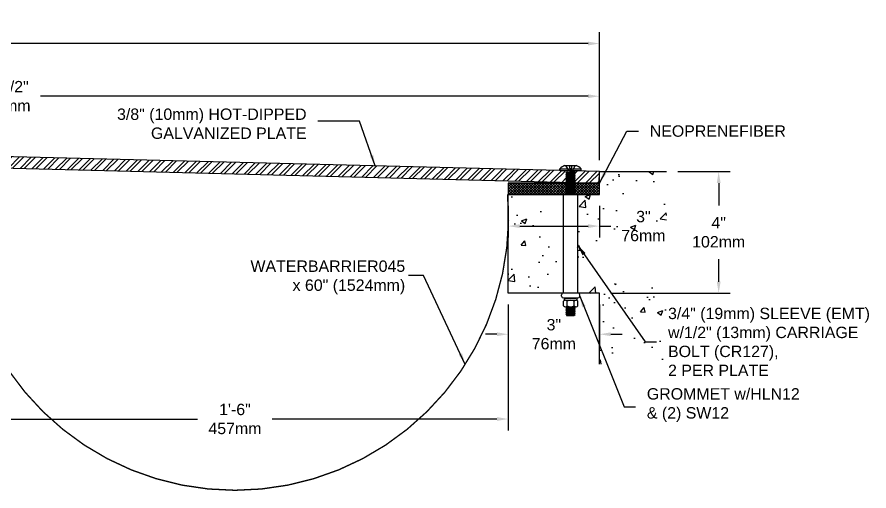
# Model space of a CAD drawing. Extents: x -18 to 98, y -4 to 16.
# Drawn here: x 10.72 to 38.77, y -4.18 to 11.43 of the extents above; entities that cross this region are included whole.
import ezdxf

# ---------------------------------------------------------------- set-up
doc = ezdxf.new("R2010")
doc.units = 0
doc.header["$MEASUREMENT"] = 0
doc.layers.get('0').update_dxf_attribs({"linetype": 'CONTINUOUS'})
doc.layers.get('DEFPOINTS').update_dxf_attribs({"linetype": 'CONTINUOUS'})
for name, color, linetype in [('ANCHORS', 4, 'CONTINUOUS'), ('CONDITIONS', 1, 'CONTINUOUS'), ('DIMENSIONS', 3, 'CONTINUOUS'), ('FILLERS', 2, 'CONTINUOUS'), ('METALS', 7, 'CONTINUOUS'), ('TEXT', 2, 'CONTINUOUS')]:
    doc.layers.add(name, color=color, linetype=linetype)
doc.styles.add('ARIAL', font='ARIAL.TTF')
doc.dimstyles.new('ARIAL', dxfattribs={"dimtxt": 0.375, "dimasz": 0.375, "dimexe": 0.375, "dimexo": 0.375, "dimgap": 0.375, "dimtad": 0, "dimtih": 1, "dimtoh": 1, "dimdec": 4, "dimzin": 3, "dimtxsty": 'ARIAL', "dimcen": 0.375, "dimazin": 3, "dimtfac": 1, "dimtdec": 4, "dimtofl": 0, "dimtmove": 0, "dimatfit": 3, "dimtolj": 1, "dimtzin": 0})

# ---------------------------------------------------------------- blocks, each defined once
blk = doc.blocks.new('*D6')
at = {"layer": 'DEFPOINTS', "color": 0}
for p in [(32.097, 6.338), (33.818, 6.338), (29.891, 2.338)]:
    blk.add_point(p, dxfattribs=at)
at = {"layer": 'DIMENSIONS', "color": 0}
for p, q in [((32.472, 6.338), (34.193, 6.338)), ((33.818, 5.963), (33.818, 5.217)), ((33.818, 2.713), (33.818, 3.459)), ((30.266, 2.338), (34.193, 2.338))]:
    blk.add_line(p, q, dxfattribs=at)
for points in [[(33.756, 5.963), (33.881, 5.963), (33.818, 6.338)], [(33.756, 2.713), (33.881, 2.713), (33.818, 2.338)]]:
    blk.add_solid(points, dxfattribs=at)
at = {"layer": 'DIMENSIONS', "color": 0, "insert": (33.818, 4.338), "char_height": 0.375, "attachment_point": 5, "style": 'ARIAL'}
blk.add_mtext('\\A1;{4"}\\P{102mm}', dxfattribs=at)
blk = doc.blocks.new('*D7')
at = {"layer": 'DEFPOINTS', "color": 0}
for p in [(29.891, 10.557), (-11.606, 6.35), (29.891, 6.338)]:
    blk.add_point(p, dxfattribs=at)
at = {"layer": 'DIMENSIONS', "color": 0}
for p, q in [((-11.606, 6.725), (-11.606, 10.932)), ((29.891, 6.713), (29.891, 10.932)), ((-11.231, 10.557), (7.794, 10.557)), ((29.516, 10.557), (10.491, 10.557))]:
    blk.add_line(p, q, dxfattribs=at)
for points in [[(-11.231, 10.619), (-11.231, 10.494), (-11.606, 10.557)], [(29.516, 10.619), (29.516, 10.494), (29.891, 10.557)]]:
    blk.add_solid(points, dxfattribs=at)
at = {"layer": 'DIMENSIONS', "color": 0, "insert": (9.143, 10.557), "char_height": 0.375, "attachment_point": 5, "style": 'ARIAL'}
blk.add_mtext('\\A1;3\'-5 1/2"\\P1054mm', dxfattribs=at)
blk = doc.blocks.new('*D8')
at = {"layer": 'DEFPOINTS', "color": 0}
for p in [(29.891, 8.821), (29.891, 6.338), (-9.606, 6.086)]:
    blk.add_point(p, dxfattribs=at)
at = {"layer": 'DIMENSIONS', "color": 0}
for p, q in [((-9.606, 6.461), (-9.606, 9.196)), ((29.891, 6.713), (29.891, 9.196)), ((-9.231, 8.821), (8.794, 8.821)), ((29.516, 8.821), (11.491, 8.821))]:
    blk.add_line(p, q, dxfattribs=at)
for points in [[(-9.231, 8.884), (-9.231, 8.759), (-9.606, 8.821)], [(29.516, 8.884), (29.516, 8.759), (29.891, 8.821)]]:
    blk.add_solid(points, dxfattribs=at)
at = {"layer": 'DIMENSIONS', "color": 0, "insert": (10.143, 8.821), "char_height": 0.375, "attachment_point": 5, "style": 'ARIAL'}
blk.add_mtext('\\A1;3\'-3 1/2"\\P1003mm', dxfattribs=at)
blk = doc.blocks.new('*D9')
at = {"layer": 'DEFPOINTS', "color": 0}
for p in [(8.891, 2.338), (26.891, 2.338), (26.891, -1.81)]:
    blk.add_point(p, dxfattribs=at)
at = {"layer": 'DIMENSIONS', "color": 0}
for p, q in [((8.891, 1.963), (8.891, -2.185)), ((26.891, 1.963), (26.891, -2.185)), ((9.266, -1.81), (16.663, -1.81)), ((26.516, -1.81), (19.119, -1.81))]:
    blk.add_line(p, q, dxfattribs=at)
for points in [[(9.266, -1.747), (9.266, -1.872), (8.891, -1.81)], [(26.516, -1.747), (26.516, -1.872), (26.891, -1.81)]]:
    blk.add_solid(points, dxfattribs=at)
at = {"layer": 'DIMENSIONS', "color": 0, "insert": (17.891, -1.81), "char_height": 0.375, "attachment_point": 5, "style": 'ARIAL'}
blk.add_mtext('\\A1;1\'-6"\\P457mm', dxfattribs=at)
blk = doc.blocks.new('*D10')
at = {"layer": 'DEFPOINTS', "color": 0}
for p in [(26.891, 5.588), (29.891, 5.588), (29.891, 4.543)]:
    blk.add_point(p, dxfattribs=at)
at = {"layer": 'DIMENSIONS', "color": 0}
for p, q in [((26.891, 5.213), (26.891, 4.168)), ((29.891, 5.213), (29.891, 4.168)), ((27.266, 4.543), (29.516, 4.543)), ((29.891, 4.543), (30.266, 4.543))]:
    blk.add_line(p, q, dxfattribs=at)
for points in [[(27.266, 4.606), (27.266, 4.481), (26.891, 4.543)], [(29.516, 4.606), (29.516, 4.481), (29.891, 4.543)]]:
    blk.add_solid(points, dxfattribs=at)
at = {"layer": 'DIMENSIONS', "color": 0, "insert": (31.34, 4.543), "char_height": 0.375, "attachment_point": 5, "style": 'ARIAL'}
blk.add_mtext('\\A1;{3"}\\P{76mm}', dxfattribs=at)
blk = doc.blocks.new('*D14')
at = {"layer": 'DEFPOINTS', "color": 0}
for p in [(26.891, 2.338), (29.891, 2.338), (29.891, 0.982)]:
    blk.add_point(p, dxfattribs=at)
at = {"layer": 'DIMENSIONS', "color": 0}
for p, q in [((26.891, 1.963), (26.891, 0.607)), ((29.891, 1.963), (29.891, 0.607)), ((26.516, 0.982), (26.141, 0.982)), ((30.266, 0.982), (30.641, 0.982))]:
    blk.add_line(p, q, dxfattribs=at)
for points in [[(26.516, 1.045), (26.516, 0.92), (26.891, 0.982)], [(30.266, 1.045), (30.266, 0.92), (29.891, 0.982)]]:
    blk.add_solid(points, dxfattribs=at)
at = {"layer": 'DIMENSIONS', "color": 0, "insert": (28.391, 0.982), "char_height": 0.375, "attachment_point": 5, "style": 'ARIAL'}
blk.add_mtext('\\A1;3"\\P76mm', dxfattribs=at)
blk = doc.blocks.new('NEOPRENEFIBER')
at = {"layer": 'FILLERS'}
h = blk.add_hatch(dxfattribs=at)
h.set_pattern_fill('ANSI37', color=256, scale=0.5, style=0)
h.set_pattern_definition([(45, (-5.197674, 15.204624), (-0.04419417, 0.04419417), []), (135, (-5.197674, 15.204624), (-0.04419417, -0.04419417), [])])
h.paths.add_polyline_path([(16.694, 21.167), (15.856, 21.167), (15.892, 21.147), (15.855, 21.126), (15.855, 21.112), (15.892, 21.091), (15.855, 21.07), (15.855, 21.057), (15.892, 21.036), (15.855, 21.014), (15.855, 21.001), (15.892, 20.98), (15.855, 20.959), (15.855, 20.946), (15.892, 20.925), (15.855, 20.903), (15.855, 20.89), (15.892, 20.869), (15.855, 20.848), (15.855, 20.835), (15.892, 20.813), (15.855, 20.792), (15.972, 20.792), (16.694, 20.792)])
h.paths.add_polyline_path([(15.629, 20.974), (15.629, 20.987), (15.592, 21.008), (15.629, 21.029), (15.629, 21.042), (15.592, 21.063), (15.629, 21.085), (15.629, 21.098), (15.592, 21.119), (15.629, 21.14), (15.629, 21.153), (15.604, 21.167), (13.694, 21.167), (13.694, 20.792), (15.603, 20.792), (15.629, 20.807), (15.629, 20.82), (15.592, 20.841), (15.629, 20.862), (15.629, 20.876), (15.592, 20.897), (15.629, 20.918), (15.629, 20.931), (15.592, 20.952)])
for p, q in [((13.694, 21.167), (13.694, 20.792)), ((16.694, 21.167), (13.694, 21.167)), ((13.694, 21.167), (16.694, 21.167))]:
    blk.add_line(p, q, dxfattribs=at)
blk = doc.blocks.new('HLN14S')
for p, q in [((-0.168, 0.292), (0.168, 0.292)), ((-0.234, 0.03), (-0.234, 0.192)), ((-0.21, 0.213), (-0.21, 0.25)), ((-0.176, 0.222), (0.176, 0.222)), ((-0.176, 0), (0.176, 0)), ((-0.117, 0.03), (-0.117, 0.192)), ((0.117, 0.03), (0.117, 0.192)), ((0.21, 0.213), (0.21, 0.25)), ((0.234, 0.03), (0.234, 0.192))]:
    blk.add_line(p, q)
for centre, radius, start, end in [((-0.168, 0.25), 0.0418, 90, 180), ((0.168, 0.25), 0.0418, 0, 90), ((-0.176, 0.149), 0.0723, 35.7751, 144.2249), ((-0.176, 0.072), 0.0723, 215.7751, 324.2249), ((0, -0.022), 0.244, 61.2813, 118.7187), ((0, 0.244), 0.244, 241.2813, 298.7187), ((0.176, 0.149), 0.0723, 35.7751, 144.2249), ((0.176, 0.072), 0.0723, 215.7751, 324.2249)]:
    blk.add_arc(centre, radius, start, end)
blk = doc.blocks.new('MBOLT-THD-3125X18')
for p, q in [((-0.037, 0.021), (0.263, 0.049)), ((-0.037, 0.021), (0, 0.042)), ((-0.037, 0.021), (0, 0)), ((0, 0.042), (0.226, 0.07)), ((0, 0.042), (0, 0.056)), ((0.226, 0.028), (0, 0)), ((0.226, 0.07), (0.226, 0.083)), ((0.263, 0.049), (0.226, 0.07)), ((0.263, 0.049), (0.226, 0.028))]:
    blk.add_line(p, q)
blk.add_point((0, 0.042))
blk = doc.blocks.new('CR127WEMT')
for p, q in [((-0.001, 0.005), (0.702, 0.005)), ((-0.001, -0.022), (-0.001, 0.005)), ((0.159, 0.115), (0.543, 0.115)), ((0.191, 0.115), (0.289, -0.053)), ((0.32, 0.115), (0.326, -0.053)), ((0.382, 0.115), (0.376, -0.053)), ((0.51, 0.115), (0.412, -0.053)), ((0.702, -0.022), (0.702, 0.005)), ((0.031, -0.053), (0.671, -0.053)), ((0.201, -0.12), (0.501, -0.092)), ((0.201, -0.12), (0.238, -0.099)), ((0.201, -0.12), (0.238, -0.141)), ((0.201, -0.175), (0.501, -0.148)), ((0.201, -0.175), (0.238, -0.154)), ((0.201, -0.175), (0.238, -0.197)), ((0.201, -0.231), (0.501, -0.203)), ((0.201, -0.231), (0.238, -0.21)), ((0.201, -0.231), (0.238, -0.252)), ((0.201, -0.286), (0.501, -0.259)), ((0.201, -0.286), (0.238, -0.265)), ((0.238, -0.099), (0.238, -0.053)), ((0.238, -0.099), (0.464, -0.071)), ((0.464, -0.113), (0.238, -0.141)), ((0.238, -0.154), (0.464, -0.126)), ((0.238, -0.154), (0.238, -0.141)), ((0.464, -0.169), (0.238, -0.197)), ((0.238, -0.21), (0.464, -0.182)), ((0.238, -0.21), (0.238, -0.197)), ((0.464, -0.224), (0.238, -0.252)), ((0.238, -0.265), (0.464, -0.237)), ((0.238, -0.265), (0.238, -0.252)), ((0.464, -0.28), (0.238, -0.308)), ((0.464, -0.071), (0.464, -0.053)), ((0.501, -0.092), (0.464, -0.071)), ((0.501, -0.092), (0.464, -0.113)), ((0.464, -0.126), (0.464, -0.113)), ((0.501, -0.148), (0.464, -0.126)), ((0.501, -0.148), (0.464, -0.169)), ((0.464, -0.182), (0.464, -0.169)), ((0.501, -0.203), (0.464, -0.182)), ((0.501, -0.203), (0.464, -0.224)), ((0.464, -0.237), (0.464, -0.224)), ((0.501, -0.259), (0.464, -0.237)), ((0.501, -0.259), (0.464, -0.28)), ((0.464, -0.293), (0.464, -0.28)), ((0.201, -0.286), (0.238, -0.308)), ((0.201, -0.342), (0.501, -0.314)), ((0.201, -0.342), (0.238, -0.321)), ((0.201, -0.342), (0.238, -0.363)), ((0.201, -0.398), (0.501, -0.37)), ((0.201, -0.398), (0.238, -0.376)), ((0.201, -0.398), (0.238, -0.419)), ((0.201, -0.453), (0.501, -0.425)), ((0.201, -0.453), (0.238, -0.432)), ((0.201, -0.453), (0.238, -0.474)), ((0.201, -0.509), (0.501, -0.481)), ((0.201, -0.509), (0.238, -0.487)), ((0.201, -0.509), (0.238, -0.53)), ((0.201, -0.564), (0.501, -0.536)), ((0.201, -0.564), (0.238, -0.543)), ((0.238, -0.321), (0.464, -0.293)), ((0.238, -0.321), (0.238, -0.308)), ((0.464, -0.335), (0.238, -0.363)), ((0.238, -0.376), (0.464, -0.349)), ((0.238, -0.376), (0.238, -0.363)), ((0.464, -0.391), (0.238, -0.419)), ((0.238, -0.432), (0.464, -0.404)), ((0.238, -0.432), (0.238, -0.419)), ((0.464, -0.447), (0.238, -0.474)), ((0.238, -0.487), (0.464, -0.46)), ((0.238, -0.487), (0.238, -0.474)), ((0.464, -0.502), (0.238, -0.53)), ((0.238, -0.543), (0.464, -0.515)), ((0.238, -0.543), (0.238, -0.53)), ((0.464, -0.558), (0.238, -0.585)), ((0.501, -0.314), (0.464, -0.293)), ((0.501, -0.314), (0.464, -0.335)), ((0.464, -0.349), (0.464, -0.335)), ((0.501, -0.37), (0.464, -0.349)), ((0.501, -0.37), (0.464, -0.391)), ((0.464, -0.404), (0.464, -0.391)), ((0.501, -0.425), (0.464, -0.404)), ((0.501, -0.425), (0.464, -0.447)), ((0.464, -0.46), (0.464, -0.447)), ((0.501, -0.481), (0.464, -0.46)), ((0.501, -0.481), (0.464, -0.502)), ((0.464, -0.515), (0.464, -0.502)), ((0.501, -0.536), (0.464, -0.515)), ((0.501, -0.536), (0.464, -0.558)), ((0.464, -0.571), (0.464, -0.558)), ((0.12, -0.835), (0.582, -0.835)), ((0.12, -4.085), (0.12, -0.835)), ((0.201, -0.564), (0.238, -0.585)), ((0.201, -0.62), (0.501, -0.592)), ((0.201, -0.62), (0.238, -0.599)), ((0.201, -0.62), (0.238, -0.641)), ((0.201, -0.675), (0.501, -0.648)), ((0.201, -0.675), (0.238, -0.654)), ((0.201, -0.675), (0.238, -0.697)), ((0.201, -0.731), (0.501, -0.703)), ((0.201, -0.731), (0.238, -0.71)), ((0.201, -0.731), (0.238, -0.752)), ((0.201, -0.786), (0.501, -0.759)), ((0.201, -0.786), (0.238, -0.765)), ((0.201, -0.786), (0.238, -0.808)), ((0.213, -0.835), (0.238, -0.821)), ((0.238, -0.599), (0.464, -0.571)), ((0.238, -0.599), (0.238, -0.585)), ((0.464, -0.613), (0.238, -0.641)), ((0.238, -0.654), (0.464, -0.626)), ((0.238, -0.654), (0.238, -0.641)), ((0.464, -0.669), (0.238, -0.697)), ((0.238, -0.71), (0.464, -0.682)), ((0.238, -0.71), (0.238, -0.697)), ((0.464, -0.724), (0.238, -0.752)), ((0.238, -0.765), (0.464, -0.737)), ((0.238, -0.765), (0.238, -0.752)), ((0.464, -0.78), (0.238, -0.808)), ((0.238, -0.821), (0.464, -0.793)), ((0.238, -0.821), (0.238, -0.808)), ((0.272, -0.835), (0.501, -0.814)), ((0.501, -0.592), (0.464, -0.571)), ((0.501, -0.592), (0.464, -0.613)), ((0.464, -0.626), (0.464, -0.613)), ((0.501, -0.648), (0.464, -0.626)), ((0.501, -0.648), (0.464, -0.669)), ((0.464, -0.682), (0.464, -0.669)), ((0.501, -0.703), (0.464, -0.682)), ((0.501, -0.703), (0.464, -0.724)), ((0.464, -0.737), (0.464, -0.724)), ((0.501, -0.759), (0.464, -0.737)), ((0.501, -0.759), (0.464, -0.78)), ((0.464, -0.793), (0.464, -0.78)), ((0.501, -0.814), (0.464, -0.793)), ((0.501, -0.814), (0.464, -0.835)), ((0.582, -0.835), (0.582, -4.085)), ((0.058, -4.186), (0.058, -4.146)), ((0.594, -4.086), (0.118, -4.086)), ((0.654, -4.186), (0.654, -4.146)), ((0.118, -4.246), (0.594, -4.246)), ((0.201, -4.557), (0.383, -4.54)), ((0.201, -4.557), (0.231, -4.54)), ((0.201, -4.557), (0.238, -4.578)), ((0.464, -4.55), (0.238, -4.578)), ((0.482, -4.54), (0.464, -4.55)), ((0.224, -4.821), (0.238, -4.813)), ((0.224, -4.821), (0.476, -4.821)), ((0.238, -4.813), (0.464, -4.785)), ((0.238, -4.813), (0.238, -4.8)), ((0.343, -4.821), (0.501, -4.807)), ((0.464, -4.785), (0.464, -4.772)), ((0.501, -4.807), (0.464, -4.785)), ((0.501, -4.807), (0.476, -4.821))]:
    blk.add_line(p, q)
for centre, radius, start, end in [((0.351, -0.331), 0.486, 113.2528, 136.2388), ((0.351, -0.331), 0.486, 43.7612, 66.7472), ((0.031, -0.022), 0.0312, 180, 270), ((0.671, -0.022), 0.0312, 270, 0), ((0.118, -4.146), 0.06, 90, 180), ((0.118, -4.186), 0.06, 180, 270), ((0.594, -4.146), 0.06, 0, 90), ((0.594, -4.186), 0.06, 270, 0)]:
    blk.add_arc(centre, radius, start, end)
blk.add_point((0.238, -4.813))
for name, p in [('HLN14S', (0.36, -4.54)), ('MBOLT-THD-3125X18', (0.238, -4.633)), ('MBOLT-THD-3125X18', (0.238, -4.689)), ('MBOLT-THD-3125X18', (0.238, -4.744)), ('MBOLT-THD-3125X18', (0.238, -4.8))]:
    blk.add_blockref(name, p)

msp = doc.modelspace()

# ---------------------------------------------------------------- hatches: boundary and pattern name
at = {"layer": 'CONDITIONS'}
h = msp.add_hatch(dxfattribs=at)
h.set_pattern_fill('AR-CONC', color=256, scale=0.25, style=0)
h.set_pattern_definition([(50, (13.1977, -15.2046), (1.79315, -0.15688), [0.1875, -2.0625]), (355, (13.1977, -15.2046), (-0.34688, 1.88048), [0.15, -1.65]), (100.4514, (13.3471, -15.2177), (1.44627, 1.7236), [0.15935, -1.75286]), (46.184, (13.1977, -14.7046), (2.6681, -0.4138), [0.28125, -3.09375]), (96.636, (13.42, -14.739), (2.33666, 2.4353), [0.23903, -2.62928]), (351.184, (13.1977, -14.7046), (2.33665, 2.4353), [0.225, -2.475]), (21, (13.4477, -14.8296), (1.49227, -1.00655), [0.1875, -2.0625]), (326, (13.4477, -14.8296), (0.60829, 1.81288), [0.15, -1.65]), (71.4514, (13.572, -14.9135), (2.10056, 0.80633), [0.15935, -1.75286]), (37.5, (13.1977, -15.2046), (0.0304, 0.832235), [0, -1.63, 0, -1.675, 0, -1.65625]), (7.5, (13.1977, -15.2046), (0.657674, 0.98603), [0, -0.955, 0, -1.5925, 0, -0.63125]), (327.5, (12.6402, -15.2046), (1.334556, -0.056387), [0, -0.625, 0, -1.95, 0, -2.5875]), (317.5, (12.3902, -15.2046), (1.457965, 0.250262), [0, -0.8125, 0, -1.295, 0, -1.8375])])
h.paths.add_polyline_path([(28.70808, 4.17593), (27.98928, 4.17593), (27.98928, 4.88885), (28.70808, 4.88885), (28.70808, 5.58766), (26.8912, 5.58766), (26.8912, 2.33766), (28.70808, 2.33766)])
h.paths.add_polyline_path([(32.09685, 4.05711), (32.09685, 5.26511), (31.02088, 5.26511), (31.02088, 5.06708), (30.28775, 5.06708), (30.28775, 5.62157), (32.09685, 5.62157), (32.09685, 6.33766), (29.8912, 6.33766), (29.8912, 5.96266), (29.8912, 5.58766), (29.16949, 5.58766), (29.16949, 2.33766), (29.8912, 2.33766), (29.8912, 0), (32.09685, 0), (32.09685, 0.88857), (31.57568, 0.88857), (31.57568, 1.56188), (32.09685, 1.56188), (32.09685, 2.65107), (29.47536, 2.65107), (29.47536, 4.05711)])
at = {"layer": 'METALS'}
h = msp.add_hatch(dxfattribs=at)
h.set_pattern_fill('ANSI32', color=256, scale=0.75, style=0)
h.paths.add_polyline_path([(10.14675, 6.8381), (-9.36049, 6.34391), (-9.6059, 6.08574), (-9.60278, 5.96266), (10.14674, 6.46298), (28.81427, 5.98972), (28.82621, 5.99118), (28.82621, 6.00431), (28.78921, 6.02552), (28.82621, 6.04674), (28.82621, 6.05986), (28.78921, 6.08108), (28.82621, 6.1023), (28.82621, 6.11542), (28.78921, 6.13663), (28.82621, 6.15785), (28.82621, 6.17097), (28.78921, 6.19219), (28.82621, 6.21341), (28.82621, 6.22653), (28.78921, 6.24775), (28.82621, 6.26896), (28.82621, 6.28209), (28.78921, 6.3033), (28.82621, 6.32452), (28.82621, 6.33764), (28.77713, 6.36578)])
h.paths.add_polyline_path([(29.05221, 6.35881), (29.05221, 6.3523), (29.08921, 6.33108), (29.05221, 6.30986), (29.05221, 6.29674), (29.08921, 6.27552), (29.05221, 6.25431), (29.05221, 6.24118), (29.08921, 6.21997), (29.05221, 6.19875), (29.05221, 6.18563), (29.08921, 6.16441), (29.05221, 6.1432), (29.05221, 6.13007), (29.08921, 6.10886), (29.05221, 6.08764), (29.05221, 6.07452), (29.08921, 6.0533), (29.05221, 6.03209), (29.05221, 6.01896), (29.08921, 5.99775), (29.06416, 5.98338), (29.8817, 5.96266), (29.8912, 6.33754)])

# ---------------------------------------------------------------- linework, layer by layer
at = {"layer": 'CONDITIONS'}
msp.add_lwpolyline([(29.8912, 0), (29.8912, 2.33766), (26.8912, 2.33766), (26.8912, 5.58766), (29.8912, 5.58766), (29.8912, 6.33766), (32.09685, 6.33766)], dxfattribs=at)
at = {"layer": 'FILLERS'}
msp.add_line((29.8912, 5.58766), (29.8912, 5.96266), dxfattribs=at)
msp.add_lwpolyline([(-11.60611, 5.58766, 0.045, 0.045, 0), (8.91394, 5.58766, 0.045, 0.045, 1.08545564), (26.86847, 5.58766, 0.045, 0.045, 0), (29.8912, 5.58766, 0, 0, 0)], format="xyseb", dxfattribs=at)
at = {"layer": 'METALS'}
msp.add_lwpolyline([(29.8817, 5.96266), (29.8912, 6.33754), (10.14675, 6.8381), (-9.36049, 6.34391), (-9.6059, 6.08574), (-9.60278, 5.96266), (10.14674, 6.46298)], close=True, dxfattribs=at)

# ---------------------------------------------------------------- block references
at = {"layer": 'ANCHORS'}
msp.add_blockref('CR127WEMT', (28.58796, 6.42311), dxfattribs=at)
at = {"layer": 'FILLERS'}
msp.add_blockref('NEOPRENEFIBER', (13.19767, -15.20462), dxfattribs=at)

# ---------------------------------------------------------------- texts
at = {"layer": 'TEXT', "char_height": 0.375, "attachment_point": 6, "style": 'ARIAL'}
for s, insert in [('3/8" (10mm) HOT-DIPPED\\PGALVANIZED PLATE', (20.24887, 7.91358)), ('WATERBARRIER045\\Px 60" (1524mm)', (23.49678, 2.85519))]:
    msp.add_mtext(s, dxfattribs=dict(at, insert=insert))
at = {"layer": 'TEXT', "color": 2, "char_height": 0.375, "attachment_point": 4, "style": 'ARIAL'}
for s, insert in [('NEOPRENEFIBER', (31.54897, 7.6714)), ('3/4" (19mm) SLEEVE (EMT)\\Pw/1/2" (13mm) CARRIAGE\\PBOLT (CR127),\\P2 PER PLATE', (32.15105, 0.73)), ('GROMMET w/HLN12\\P& (2) SW12', (31.4531, -1.35043))]:
    msp.add_mtext(s, dxfattribs=dict(at, insert=insert))

# ---------------------------------------------------------------- dimensions: what is measured, and where the dimension line sits
at = {"layer": 'DIMENSIONS'}
for base, p1, p2, text, picture, middle in [((29.8912, 10.55683), (-11.60611, 6.34979), (29.8912, 6.33766), '<>\\P1054mm', '*D7', (9.14255, 10.55683)), ((29.8912, 8.82145), (-9.6059, 6.08574), (29.8912, 6.33766), '<>\\P1003mm', '*D8', (10.14265, 8.82145)), ((29.8912, 0.98209), (26.8912, 2.33766), (29.8912, 2.33766), '<>\\P76mm', '*D14', (28.3912, 0.98209))]:
    dim = msp.add_linear_dim(base=base, p1=p1, p2=p2, text=text, dimstyle='ARIAL', dxfattribs=at)
    dim.commit()
    dim.dimension.update_dxf_attribs({"geometry": picture, "text_midpoint": middle})
dim = msp.add_linear_dim(base=(33.81835, 6.33766), p1=(29.8912, 2.33766), p2=(32.09685, 6.33766), angle=90, text='{<>}\\P{102mm}', dimstyle='ARIAL', dxfattribs=at)
dim.commit()
dim.dimension.update_dxf_attribs({"geometry": '*D6', "text_midpoint": (33.81835, 4.33766)})
for base, p1, p2, text, picture, middle in [((29.8912, 4.54313), (26.8912, 5.58766), (29.8912, 5.58766), '{<>}\\P{76mm}', '*D10', (31.33966, 4.54313)), ((26.8912, -1.80957), (8.8912, 2.33766), (26.8912, 2.33766), '<>\\P457mm', '*D9', (17.8912, -1.80957))]:
    dim = msp.add_linear_dim(base=base, p1=p1, p2=p2, text=text, dimstyle='ARIAL', dxfattribs=at)
    dim.commit()
    dim.dimension.update_dxf_attribs({"geometry": picture, "text_midpoint": middle, "dimtype": 160})

# ---------------------------------------------------------------- leaders
at = {"layer": 'TEXT', "annotation_type": 0, "has_hookline": 1}
for points, hookline_direction, text_width in [([(22.51246, 6.5246), (21.98804, 8.00358), (20.62387, 8.00358)], 1, 6.19057), ([(29.8912, 5.96266), (30.79897, 7.6714), (31.17397, 7.6714)], 0, 4.43631), ([(29.16949, 3.92654), (31.40105, 0.73), (31.77605, 0.73)], 0, 6.60752)]:
    msp.add_leader(points, dimstyle='ARIAL', dxfattribs=dict(at, hookline_direction=hookline_direction, text_width=text_width))
at = {"layer": 'TEXT', "annotation_type": 0, "has_hookline": 1, "hookline_direction": 1, "text_width": 5.0671}
msp.add_leader([(25.4731, -0.01236), (24.10138, 2.91769), (23.60776, 2.91769)], dimstyle='ARIAL', override={"dimgap": 0.125, "dimtad": 0}, dxfattribs=at)
at = {"layer": 'TEXT', "color": 2, "annotation_type": 0, "has_hookline": 1, "hookline_direction": 0, "text_width": 4.98013}
msp.add_leader([(29.24168, 2.23696), (30.7031, -1.41293), (31.0781, -1.41293)], dimstyle='ARIAL', dxfattribs=at)

doc.saveas('drawing.dxf')
